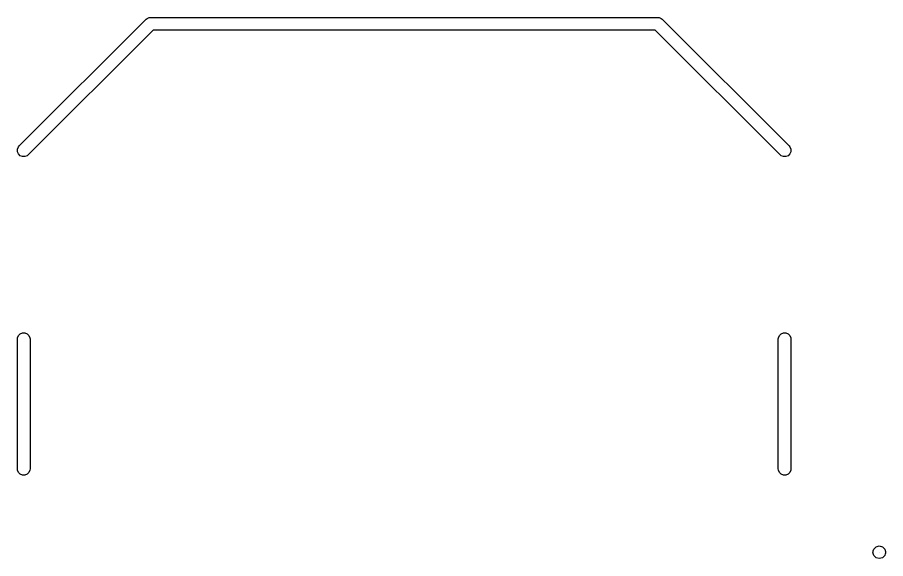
# Model space of a CAD drawing. Header units: millimetres. Extents: x 60 to 220, y -152 to -53.
# Drawn here: x 73.93 to 87.62, y -77.36 to -68.82 of the extents above; entities that cross this region are included whole.
import ezdxf

# ---------------------------------------------------------------- set-up
doc = ezdxf.new("R2010")
doc.units = ezdxf.units.MM
doc.layers.add('F.Silkscreen', color=41, linetype='CONTINUOUS', true_color=0xf2eda1)

msp = doc.modelspace()

# ---------------------------------------------------------------- linework, layer by layer
at = {"layer": 'F.Silkscreen', "linetype": 'CONTINUOUS'}
for p, q in [((73.961089, -70.847289), (75.961089, -68.847289)), ((75.961089, -68.847289), (75.976243, -68.834853)), ((75.976243, -68.834853), (76.012291, -68.819921)), ((76.012291, -68.819921), (76.0318, -68.818)), ((76.0318, -68.818), (84.0318, -68.818)), ((84.0318, -68.818), (84.051309, -68.819921)), ((84.051309, -68.819921), (84.087357, -68.834853)), ((84.087357, -68.834853), (84.102511, -68.847289)), ((84.102511, -68.847289), (86.102511, -70.847289)), ((76.073222, -69.018), (74.102511, -70.988711)), ((83.990378, -69.018), (76.073222, -69.018)), ((85.961089, -70.988711), (83.990378, -69.018)), ((73.933721, -70.898491), (73.948653, -70.862443)), ((73.933721, -70.937509), (73.933721, -70.898491)), ((73.948653, -70.862443), (73.961089, -70.847289)), ((86.102511, -70.847289), (86.114947, -70.862443)), ((86.114947, -70.862443), (86.129878, -70.898491)), ((86.129878, -70.898491), (86.129878, -70.937509)), ((73.948653, -70.973557), (73.933721, -70.937509)), ((73.976243, -71.001147), (73.948653, -70.973557)), ((74.012291, -71.016079), (73.976243, -71.001147)), ((74.051309, -71.016079), (74.012291, -71.016079)), ((74.087357, -71.001147), (74.051309, -71.016079)), ((74.102511, -70.988711), (74.087357, -71.001147)), ((85.976243, -71.001147), (85.961089, -70.988711)), ((86.012291, -71.016078), (85.976243, -71.001147)), ((86.051309, -71.016078), (86.012291, -71.016078)), ((86.087357, -71.001147), (86.051309, -71.016078)), ((86.114947, -70.973557), (86.087357, -71.001147)), ((86.129878, -70.937509), (86.114947, -70.973557)), ((73.976243, -73.809853), (74.012291, -73.794921)), ((74.012291, -73.794921), (74.051309, -73.794921)), ((74.051309, -73.794921), (74.087357, -73.809853)), ((85.976243, -73.809853), (86.012291, -73.794921)), ((86.012291, -73.794921), (86.051309, -73.794921)), ((86.051309, -73.794921), (86.087357, -73.809853)), ((73.9318, -73.893), (73.933721, -73.873491)), ((73.9318, -75.943), (73.9318, -73.893)), ((73.933721, -73.873491), (73.948653, -73.837443)), ((73.948653, -73.837443), (73.976243, -73.809853)), ((74.087357, -73.809853), (74.114947, -73.837443)), ((74.114947, -73.837443), (74.129879, -73.873491)), ((74.129879, -73.873491), (74.1318, -73.893)), ((74.1318, -73.893), (74.1318, -75.943)), ((85.9318, -73.893), (85.933721, -73.873491)), ((85.9318, -75.943), (85.9318, -73.893)), ((85.933721, -73.873491), (85.948653, -73.837443)), ((85.948653, -73.837443), (85.976243, -73.809853)), ((86.087357, -73.809853), (86.114947, -73.837443)), ((86.114947, -73.837443), (86.129879, -73.873491)), ((86.129879, -73.873491), (86.1318, -73.893)), ((86.1318, -73.893), (86.1318, -75.943)), ((73.933721, -75.962509), (73.9318, -75.943)), ((73.948653, -75.998557), (73.933721, -75.962509)), ((74.129879, -75.962509), (74.114947, -75.998557)), ((74.1318, -75.943), (74.129879, -75.962509)), ((85.933721, -75.962509), (85.9318, -75.943)), ((85.948653, -75.998557), (85.933721, -75.962509)), ((86.129879, -75.962509), (86.114947, -75.998557)), ((86.1318, -75.943), (86.129879, -75.962509)), ((73.976243, -76.026147), (73.948653, -75.998557)), ((74.012291, -76.041079), (73.976243, -76.026147)), ((74.051309, -76.041079), (74.012291, -76.041079)), ((74.087357, -76.026147), (74.051309, -76.041079)), ((74.114947, -75.998557), (74.087357, -76.026147)), ((85.976243, -76.026147), (85.948653, -75.998557)), ((86.012291, -76.041079), (85.976243, -76.026147)), ((86.051309, -76.041079), (86.012291, -76.041079)), ((86.087357, -76.026147), (86.051309, -76.041079)), ((86.114947, -75.998557), (86.087357, -76.026147)), ((87.42841, -77.237061), (87.436331, -77.2075)), ((87.436331, -77.2075), (87.4733, -77.170531)), ((87.4733, -77.170531), (87.5238, -77.157)), ((87.5238, -77.157), (87.5743, -77.170531)), ((87.5743, -77.170531), (87.611269, -77.2075)), ((87.611269, -77.2075), (87.619189, -77.237061)), ((87.4228, -77.258), (87.426606, -77.243795)), ((87.426606, -77.272204), (87.4228, -77.258)), ((87.426606, -77.238866), (87.42841, -77.237061)), ((87.426606, -77.243795), (87.426606, -77.238866)), ((87.426606, -77.277134), (87.426606, -77.272204)), ((87.42841, -77.278938), (87.426606, -77.277134)), ((87.436331, -77.3085), (87.42841, -77.278938)), ((87.4733, -77.345469), (87.436331, -77.3085)), ((87.5238, -77.359), (87.4733, -77.345469)), ((87.5248, -77.257), (87.5228, -77.257)), ((87.5228, -77.257), (87.5228, -77.258)), ((87.5228, -77.258), (87.5228, -77.259)), ((87.5228, -77.259), (87.5248, -77.259)), ((87.5743, -77.345469), (87.5238, -77.359)), ((87.5248, -77.258), (87.5248, -77.257)), ((87.5248, -77.259), (87.5248, -77.258)), ((87.611269, -77.3085), (87.5743, -77.345469)), ((87.619189, -77.278938), (87.611269, -77.3085)), ((87.619189, -77.237061), (87.620994, -77.238866)), ((87.620994, -77.277134), (87.619189, -77.278938)), ((87.620994, -77.238866), (87.620994, -77.243795)), ((87.620994, -77.243795), (87.6248, -77.258)), ((87.6248, -77.258), (87.620994, -77.272204)), ((87.620994, -77.272204), (87.620994, -77.277134))]:
    msp.add_line(p, q, dxfattribs=at)

doc.saveas('drawing.dxf')
